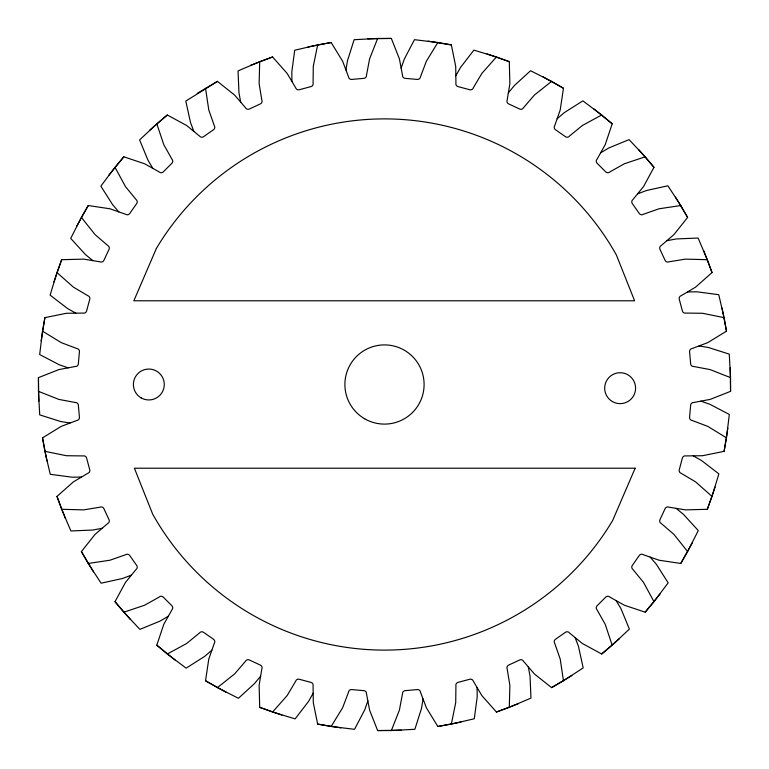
<?xml version="1.0" encoding="UTF-8"?>
<svg xmlns="http://www.w3.org/2000/svg" width="769" height="769" viewBox="0 0 769 769"><rect width="100%" height="100%" fill="white"/><g stroke="black" fill="none" stroke-linecap="round" stroke-linejoin="round"><path stroke-width="1.15" d="M205.534 88.243L208.784 109.967L214.32 125.77A2.865 2.865 0 0 1 213.503 129.73L203.574 136.68A2.865 2.865 0 0 1 199.575 136.094L186.617 125.482L167.315 115.004L156.809 123.819L163.778 144.649L171.977 159.25A2.865 2.865 0 0 1 171.862 163.288L163.288 171.862A2.865 2.865 0 0 1 159.25 171.977L144.649 163.778L123.819 156.809L115.004 167.315L125.482 186.617L136.094 199.575A2.865 2.865 0 0 1 136.68 203.574L129.73 213.503A2.865 2.865 0 0 1 125.77 214.32L109.967 208.784L88.243 205.534L81.379 217.416L95.058 234.603L107.756 245.522A2.865 2.865 0 0 1 109.025 249.358L103.902 260.345A2.865 2.865 0 0 1 100.143 261.835L83.619 259.124L61.664 259.701L56.973 272.582L73.43 287.145L87.82 295.69A2.865 2.865 0 0 1 89.742 299.247L86.609 310.955A2.865 2.865 0 0 1 83.167 313.079L66.422 313.281L44.9 317.655L42.516 331.16L61.251 342.638L76.91 348.559A2.865 2.865 0 0 1 79.418 351.731L78.361 363.795A2.865 2.865 0 0 1 75.343 366.486L58.886 369.591L38.45 377.646L38.45 391.354L58.886 399.409L75.343 402.514A2.865 2.865 0 0 1 78.361 405.205L79.418 417.269A2.865 2.865 0 0 1 76.91 420.441L61.251 426.362L42.516 437.84L44.9 451.345L66.422 455.719L83.167 455.921A2.865 2.865 0 0 1 86.609 458.045L89.742 469.753A2.865 2.865 0 0 1 87.82 473.31L73.43 481.855L56.973 496.418L61.664 509.299L83.619 509.876L100.143 507.165A2.865 2.865 0 0 1 103.902 508.655L109.025 519.642A2.865 2.865 0 0 1 107.756 523.478L95.058 534.397L81.379 551.584L88.243 563.466L109.967 560.216L125.77 554.68A2.865 2.865 0 0 1 129.73 555.497L136.68 565.426A2.865 2.865 0 0 1 136.094 569.425L125.482 582.383L115.004 601.685L123.819 612.191L144.649 605.222L159.25 597.023A2.865 2.865 0 0 1 163.288 597.138L171.862 605.712A2.865 2.865 0 0 1 171.977 609.75L163.778 624.351L156.809 645.181L167.315 653.996L186.617 643.518L199.575 632.906A2.865 2.865 0 0 1 203.574 632.32L213.503 639.27A2.865 2.865 0 0 1 214.32 643.23L208.784 659.033L205.534 680.757L217.416 687.621L234.603 673.942L245.522 661.244A2.865 2.865 0 0 1 249.358 659.975L260.345 665.098A2.865 2.865 0 0 1 261.835 668.857L259.124 685.381L259.701 707.336L272.582 712.027L287.145 695.57L295.69 681.18A2.865 2.865 0 0 1 299.247 679.258L310.955 682.391A2.865 2.865 0 0 1 313.079 685.833L313.281 702.578L317.655 724.1L331.16 726.484L342.638 707.749L348.559 692.09A2.865 2.865 0 0 1 351.731 689.582L363.795 690.639A2.865 2.865 0 0 1 366.486 693.657L369.591 710.114L377.646 730.55L391.354 730.55L399.409 710.114L402.514 693.657A2.865 2.865 0 0 1 405.205 690.639L417.269 689.582A2.865 2.865 0 0 1 420.441 692.09L426.362 707.749L437.84 726.484L451.345 724.1L455.719 702.578L455.921 685.833A2.865 2.865 0 0 1 458.045 682.391L469.753 679.258A2.865 2.865 0 0 1 473.31 681.18L481.855 695.57L496.418 712.027L509.299 707.336L509.876 685.381L507.165 668.857A2.865 2.865 0 0 1 508.655 665.098L519.642 659.975A2.865 2.865 0 0 1 523.478 661.244L534.397 673.942L551.584 687.621L563.466 680.757L560.216 659.033L554.68 643.23A2.865 2.865 0 0 1 555.497 639.27L565.426 632.32A2.865 2.865 0 0 1 569.425 632.906L582.383 643.518L601.685 653.996L612.191 645.181L605.222 624.351L597.023 609.75A2.865 2.865 0 0 1 597.138 605.712L605.712 597.138A2.865 2.865 0 0 1 609.75 597.023L624.351 605.222L645.181 612.191L653.996 601.685L643.518 582.383L632.906 569.425A2.865 2.865 0 0 1 632.32 565.426L639.27 555.497A2.865 2.865 0 0 1 643.23 554.68L659.033 560.216L680.757 563.466L687.621 551.584L673.942 534.397L661.244 523.478A2.865 2.865 0 0 1 659.975 519.642L665.098 508.655A2.865 2.865 0 0 1 668.857 507.165L685.381 509.876L707.336 509.299L712.027 496.418L695.57 481.855L681.18 473.31A2.865 2.865 0 0 1 679.258 469.753L682.391 458.045A2.865 2.865 0 0 1 685.833 455.921L702.578 455.719L724.1 451.345L726.484 437.84L707.749 426.362L692.09 420.441A2.865 2.865 0 0 1 689.582 417.269L690.639 405.205A2.865 2.865 0 0 1 693.657 402.514L710.114 399.409L730.55 391.354L730.55 377.646L710.114 369.591L693.657 366.486A2.865 2.865 0 0 1 690.639 363.795L689.582 351.731A2.865 2.865 0 0 1 692.09 348.559L707.749 342.638L726.484 331.16L724.1 317.655L702.578 313.281L685.833 313.079A2.865 2.865 0 0 1 682.391 310.955L679.258 299.247A2.865 2.865 0 0 1 681.18 295.69L695.57 287.145L712.027 272.582L707.336 259.701L685.381 259.124L668.857 261.835A2.865 2.865 0 0 1 665.098 260.345L659.975 249.358A2.865 2.865 0 0 1 661.244 245.522L673.942 234.603L687.621 217.416L680.757 205.534L659.033 208.784L643.23 214.32A2.865 2.865 0 0 1 639.27 213.503L632.32 203.574A2.865 2.865 0 0 1 632.906 199.575L643.518 186.617L653.996 167.315L645.181 156.809L624.351 163.778L609.75 171.977A2.865 2.865 0 0 1 605.712 171.862L597.138 163.288A2.865 2.865 0 0 1 597.023 159.25L605.222 144.649L612.191 123.819L601.685 115.004L582.383 125.482L569.425 136.094A2.865 2.865 0 0 1 565.426 136.68L555.497 129.73A2.865 2.865 0 0 1 554.68 125.77L560.216 109.967L563.466 88.243L551.584 81.379L534.397 95.058L523.478 107.756A2.865 2.865 0 0 1 519.642 109.025L508.655 103.902A2.865 2.865 0 0 1 507.165 100.143L509.876 83.619L509.299 61.664L496.418 56.973L481.855 73.43L473.31 87.82A2.865 2.865 0 0 1 469.753 89.742L458.045 86.609A2.865 2.865 0 0 1 455.921 83.167L455.719 66.422L451.345 44.9L437.84 42.516L426.362 61.251L420.441 76.91A2.865 2.865 0 0 1 417.269 79.418L405.205 78.361A2.865 2.865 0 0 1 402.514 75.343L399.409 58.886L391.354 38.45L377.646 38.45L369.591 58.886L366.486 75.343A2.865 2.865 0 0 1 363.795 78.361L351.731 79.418A2.865 2.865 0 0 1 348.559 76.91L342.638 61.251L331.16 42.516L317.655 44.9L313.281 66.422L313.079 83.167A2.865 2.865 0 0 1 310.955 86.609L299.247 89.742A2.865 2.865 0 0 1 295.69 87.82L287.145 73.43L272.582 56.973L259.701 61.664L259.124 83.619L261.835 100.143A2.865 2.865 0 0 1 260.345 103.902L249.358 109.025A2.865 2.865 0 0 1 245.522 107.756L234.603 95.058L217.416 81.379L185.8 101.095L190.52 122.55L193.884 131.432M42.516 331.16L39.68 354.547L59.146 364.717L68.114 367.851M726.484 437.84L729.32 414.453L709.854 404.283L700.886 401.149M41.142 340.907L44.9 317.655M724.1 451.345L727.859 428.093M345.954 70.027L347.482 60.655L354.125 39.719L377.646 38.45M423.046 698.973L421.518 708.345L414.876 729.281L391.354 730.55M56.973 272.582L50.12 295.123L67.528 308.523L75.814 313.166M712.027 496.418L718.88 473.877L701.472 460.477L693.186 455.834M53.926 281.944L61.664 259.701M401.149 68.114L404.283 59.146L414.453 39.68L437.84 42.516M367.851 700.886L364.717 709.854L354.547 729.32L331.16 726.484M707.336 509.299L715.074 487.056M81.379 217.416L70.719 238.419L85.532 254.635L92.886 260.643M687.621 551.584L698.281 530.581L683.468 514.365L676.114 508.357M76.756 226.105L88.243 205.534M680.757 563.466L692.244 542.895M455.834 75.814L460.477 67.528L473.877 50.12L496.418 56.973M313.166 693.186L308.523 701.472L295.123 718.88L272.582 712.027M115.004 167.315L100.854 186.146L112.63 204.698L118.82 211.888M653.996 601.685L668.146 582.854L656.37 564.302L650.18 557.112M108.938 175.072L123.819 156.809M645.181 612.191L660.062 593.928M508.357 92.886L514.365 85.532L530.581 70.719L551.584 81.379M260.643 676.114L254.635 683.468L238.419 698.281L217.416 687.621M156.809 123.819L139.612 139.91L147.984 160.221L152.829 168.382M612.191 645.181L629.388 629.09L621.016 608.779L616.171 600.618M149.484 130.403L167.315 115.004M601.685 653.996L619.516 638.597M557.112 118.82L564.302 112.63L582.854 100.854L601.685 115.004M211.888 650.18L204.698 656.37L186.146 668.146L167.315 653.996M563.466 680.757L583.2 667.905L578.48 646.45L575.116 637.568M197.181 93.453L217.416 81.379M551.584 687.621L571.819 675.547M600.618 152.829L608.779 147.984L629.09 139.612L645.181 156.809M168.382 616.171L160.221 621.016L139.91 629.388L123.819 612.191M259.701 61.664L238.034 70.902L238.957 92.847L240.726 102.181M509.299 707.336L530.966 698.098L530.043 676.153L528.274 666.819M250.569 65.346L272.582 56.973M496.418 712.027L518.431 703.654M637.568 193.884L646.45 190.52L667.905 185.8L680.757 205.534M131.432 575.116L122.55 578.48L101.095 583.2L88.243 563.466M317.655 44.9L294.71 50.235L291.807 72.007L291.932 81.504M451.345 724.1L474.29 718.765L477.193 696.993L477.068 687.496M308.023 46.938L331.16 42.516M437.84 726.484L460.977 722.062M666.819 240.726L676.153 238.957L698.098 238.034L707.336 259.701M102.181 528.274L92.847 530.043L70.902 530.966L61.664 509.299M367.803 38.786L391.354 38.45M687.496 291.932L696.993 291.807L718.765 294.71L724.1 317.655M81.504 477.068L72.007 477.193L50.235 474.29L44.9 451.345M377.646 730.55L401.197 730.214M428.093 41.142L451.345 44.9M317.655 724.1L340.907 727.859M698.973 345.954L708.345 347.482L729.281 354.125L730.55 377.646M70.027 423.046L60.655 421.518L39.719 414.876L38.45 391.354M487.056 53.926L509.299 61.664M259.701 707.336L281.944 715.074M542.895 76.756L563.466 88.243M205.534 680.757L226.105 692.244M593.928 108.938L612.191 123.819M156.809 645.181L175.072 660.062M638.597 149.484L653.996 167.315M115.004 601.685L130.403 619.516M675.547 197.181L687.621 217.416M81.379 551.584L93.453 571.819M703.654 250.569L712.027 272.582M56.973 496.418L65.346 518.431M722.062 308.023L726.484 331.16M42.516 437.84L46.938 460.977M730.214 367.803L730.55 391.354M38.45 377.646L38.786 401.197M156.338 248.522L133.844 300.785L634.608 300.785L616.334 254.895A265.603 265.603 0 0 0 156.338 248.522M635.156 468.215L612.662 520.478A265.603 265.603 0 0 1 152.666 514.105L134.392 468.215L635.156 468.215M364.698 418.797A39.604 39.604 0 0 0 424.103 384.5A39.604 39.604 0 0 0 364.698 350.203A39.604 39.604 0 0 0 364.698 418.797M141.112 397.881A15.457 15.457 0 0 0 164.287 384.5A15.457 15.457 0 0 0 141.112 371.119A15.457 15.457 0 0 0 141.112 397.881M612.412 401.562A15.457 15.457 0 0 0 635.588 388.182A15.457 15.457 0 0 0 612.412 374.791A15.457 15.457 0 0 0 612.412 401.562"/></g></svg>
